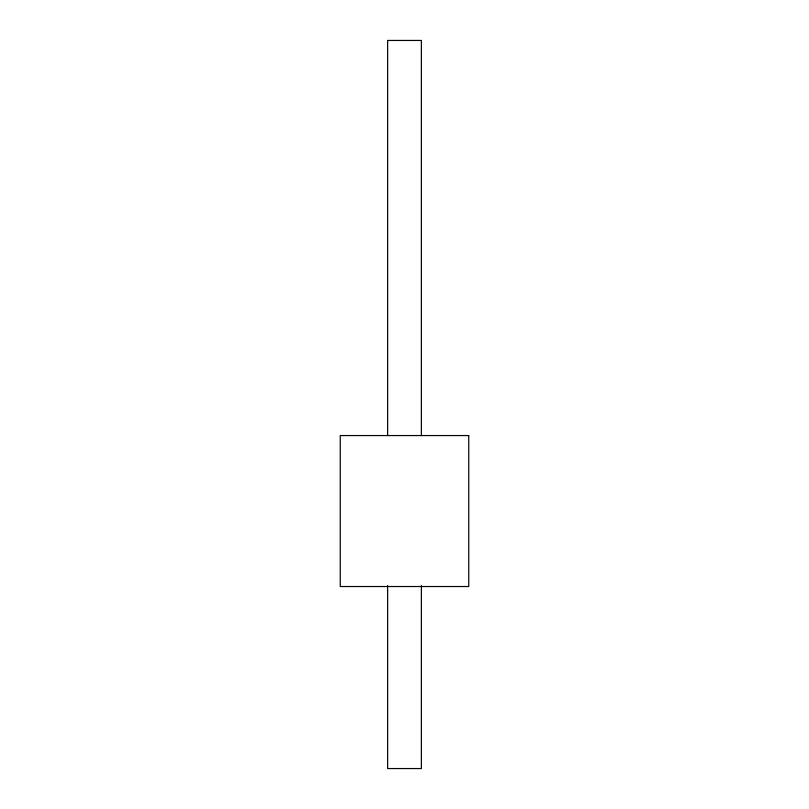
<?xml version="1.0" encoding="UTF-8"?>
<svg xmlns="http://www.w3.org/2000/svg" width="809" height="809" viewBox="0 0 809 809"><rect width="100%" height="100%" fill="white"/><g stroke="black" fill="none" stroke-linecap="round" stroke-linejoin="round"><path stroke-width="1.21" d="M421.368 435.555L421.368 40.45L387.632 40.45L387.632 435.555M421.368 585.655L421.368 768.55L387.632 768.55L387.632 585.655M468.745 435.555L340.255 435.555L340.255 586.525L468.745 586.525L468.745 435.555"/></g></svg>
